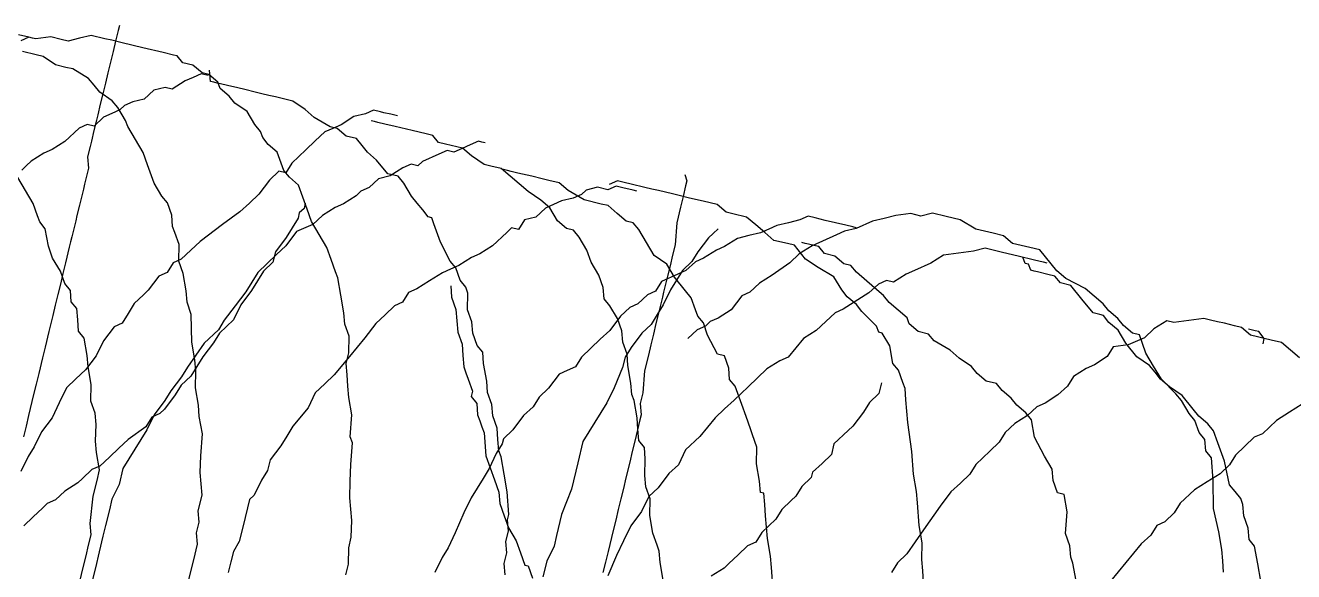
# Model space of a CAD drawing. Extents: x -228 to 716, y 164 to 702.
# Drawn here: x -100.7 to 133.4, y 598.7 to 699.6 of the extents above; entities that cross this region are included whole.
import ezdxf

# ---------------------------------------------------------------- set-up
doc = ezdxf.new("R2010")
doc.units = 0

msp = doc.modelspace()

# ---------------------------------------------------------------- linework, layer by layer
at = {"layer": '1', "color": 252}
for points in [[(-99.417, 697.247, -553.808), (-99.417, 697.247, -553.808), (-100.051, 697.4, -553.052), (-101.954, 697.853, -550.775)], [(-41.5714, 598.122, -646.56), (-41.1005, 600.066, -646.558), (-41.0294, 603.133, -645.789), (-40.5584, 605.078, -645.783), (-40.4877, 608.145, -645.016), (-40.6518, 610.241, -644.252), (-40.8158, 612.336, -643.489), (-40.7457, 615.403, -642.72), (-40.6736, 618.47, -641.956), (-40.3675, 622.509, -641.186), (-40.7673, 623.633, -640.424), (-40.4612, 627.671, -639.655), (-41.0219, 630.89, -638.132), (-41.1895, 632.985, -637.364), (-41.3516, 635.079, -636.603), (-41.5143, 637.176, -635.839), (-41.0435, 639.119, -635.833), (-40.9727, 642.187, -635.066), (-41.7717, 644.433, -633.543), (-41.9359, 646.53, -632.779), (-42.4971, 649.745, -631.254), (-43.0631, 652.965, -629.728), (-43.4592, 654.086, -628.969), (-44.2584, 656.335, -627.447), (-45.0543, 658.58, -625.925), (-47.9204, 663.378, -621.36), (-48.7178, 665.624, -619.839), (-49.517, 667.869, -618.317), (-50.3137, 670.115, -616.795), (-51.9811, 671.542, -614.517), (-53.0133, 672.818, -612.997), (-54.2116, 676.186, -610.713), (-55.8776, 677.609, -608.435), (-56.9116, 678.886, -606.918), (-57.3107, 680.009, -606.153), (-58.3406, 681.283, -604.638), (-59.7751, 683.681, -602.356), (-62.076, 685.257, -599.32), (-63.108, 686.532, -597.801), (-64.7784, 687.96, -595.521), (-65.1748, 689.082, -594.762), (-66.8423, 690.506, -592.483), (-68.1094, 690.809, -590.967), (-69.7761, 692.234, -588.691), (-71.6803, 692.689, -586.414), (-72.7148, 693.963, -584.892), (-73.3466, 694.113, -584.135), (-75.2488, 694.568, -581.861), (-79.0528, 695.475, -577.311), (-82.8589, 696.384, -572.761), (-84.7621, 696.838, -570.486), (-86.0284, 697.139, -568.97), (-88.5663, 697.743, -565.934), (-90.7026, 697.225, -563.664), (-92.8423, 696.709, -561.392), (-94.1088, 697.01, -559.874), (-96.0098, 697.463, -557.598), (-98.783, 697.095, -554.568), (-99.417, 697.247, -553.808), (-100.051, 697.4, -553.052), (-101.554, 696.73, -551.538)], [(-83.3568, 699.601, -576.817), (-83.5917, 698.63, -576.821), (-84.0621, 696.685, -576.824), (-84.5325, 694.742, -576.831), (-84.7679, 693.769, -576.833), (-85.2383, 691.828, -576.84), (-85.4734, 690.854, -576.843), (-85.4734, 690.854, -576.843), (-85.4734, 690.854, -576.843), (-85.9433, 688.911, -576.847), (-86.1785, 687.937, -576.851), (-86.4134, 686.967, -576.852), (-86.8843, 685.023, -576.858), (-87.3534, 683.078, -576.865), (-87.5892, 682.106, -576.866), (-88.0594, 680.162, -576.872), (-88.5292, 678.217, -576.877), (-88.7644, 677.246, -576.882), (-89.2344, 675.301, -576.886), (-89.0697, 673.208, -577.65), (-89.305, 672.234, -577.654), (-89.7777, 670.289, -577.658), (-90.0127, 669.318, -577.661), (-90.2462, 668.347, -577.663), (-90.7177, 666.403, -577.67), (-91.1877, 664.459, -577.673), (-91.1877, 664.459, -577.673), (-91.4216, 663.486, -577.677), (-91.6576, 662.515, -577.679), (-92.1266, 660.57, -577.686), (-92.3628, 659.598, -577.689), (-92.5973, 658.626, -577.691), (-93.3034, 655.711, -577.7), (-93.7738, 653.767, -577.706), (-94.2432, 651.823, -577.711), (-94.714, 649.876, -577.715), (-95.1845, 647.933, -577.721), (-95.6555, 645.992, -577.727), (-96.3598, 643.074, -577.737), (-97.0645, 640.159, -577.746), (-97.5352, 638.214, -577.751), (-98.2415, 635.298, -577.758), (-98.7116, 633.353, -577.763), (-99.1807, 631.409, -577.769), (-100.121, 627.522, -577.78), (-100.591, 625.577, -577.785), (-101.062, 623.634, -577.792)], [(-70.8199, 596.023, -677.195), (-69.6456, 600.884, -677.18), (-68.9403, 603.8, -677.17), (-69.1053, 605.896, -676.408), (-68.635, 607.84, -676.4), (-68.7975, 609.935, -675.638), (-68.0923, 612.851, -675.63), (-68.257, 614.946, -674.866), (-68.42, 617.04, -674.101), (-68.3499, 620.109, -673.336), (-68.0427, 624.149, -672.567), (-68.6049, 627.366, -671.041), (-68.7699, 629.461, -670.277), (-69.3326, 632.68, -668.753), (-69.2614, 635.747, -667.984), (-69.4239, 637.842, -667.221), (-69.9887, 641.061, -665.696), (-70.0809, 646.224, -664.167), (-70.8788, 648.47, -662.644), (-71.0421, 650.565, -661.879), (-71.6062, 653.783, -660.353), (-72.4016, 656.03, -658.833), (-72.3329, 659.096, -658.063), (-73.1293, 661.344, -656.544), (-73.529, 662.466, -655.782), (-73.6924, 664.561, -655.017), (-74.4917, 666.81, -653.495), (-75.5244, 668.083, -651.975), (-76.9569, 670.482, -649.693), (-78.1532, 673.849, -647.409), (-78.9517, 676.097, -645.889), (-80.3833, 678.495, -643.608), (-81.8162, 680.892, -641.327), (-82.2139, 682.015, -640.566), (-83.6446, 684.412, -638.288), (-84.679, 685.688, -636.767), (-86.9777, 687.264, -633.731), (-88.0119, 688.538, -632.21), (-89.0428, 689.81, -630.693), (-91.981, 691.541, -626.896), (-93.2498, 691.842, -625.38), (-95.1521, 692.298, -623.106), (-97.4527, 693.875, -620.069), (-98.7229, 694.176, -618.553), (-101.259, 694.781, -615.517)], [(-66.9735, 690.367, -531.904), (-68.2425, 690.67, -530.389), (-69.7447, 689.998, -528.872), (-71.2473, 689.329, -527.359), (-73.6212, 687.839, -525.092), (-74.8898, 688.141, -523.573), (-77.0268, 687.624, -521.301), (-78.7659, 685.983, -519.789), (-80.9036, 685.466, -517.517), (-82.407, 684.795, -516.002), (-83.2739, 683.973, -515.249), (-84.7786, 683.302, -513.735), (-86.2818, 682.632, -512.219), (-88.0214, 680.993, -510.709), (-89.2872, 681.295, -509.193), (-90.7903, 680.622, -507.679), (-93.3984, 678.161, -505.412), (-95.7725, 676.67, -503.142), (-97.2764, 676.002, -501.627), (-99.6469, 674.513, -499.359), (-100.518, 673.691, -498.602), (-101.387, 672.871, -497.845)], [(-12.1547, 598.13, -619.331), (-12.3204, 600.227, -618.567), (-11.8497, 602.17, -618.56), (-12.0123, 604.268, -617.797), (-11.5429, 606.209, -617.791), (-11.708, 608.304, -617.025), (-11.4714, 609.275, -617.024), (-11.7992, 613.469, -615.496), (-12.3604, 616.687, -613.973), (-12.9241, 619.904, -612.448), (-13.3261, 621.027, -611.685), (-13.4876, 623.123, -610.922), (-13.652, 625.216, -610.157), (-14.4504, 627.465, -608.636), (-14.6147, 629.559, -607.872), (-15.412, 631.805, -606.349), (-15.5753, 633.899, -605.585), (-16.1396, 637.12, -604.061), (-16.3027, 639.216, -603.296), (-17.3361, 640.49, -601.778), (-18.1347, 642.737, -600.254), (-18.2983, 644.833, -599.49), (-19.0963, 647.079, -597.968), (-19.0241, 650.145, -597.201), (-19.4231, 651.268, -596.439), (-20.4576, 652.541, -594.92), (-21.2549, 654.789, -593.398), (-22.2878, 656.063, -591.879), (-24.1182, 659.586, -588.838), (-25.3169, 662.955, -586.552), (-25.7156, 664.077, -585.794), (-26.3496, 664.229, -585.034), (-27.3813, 665.504, -583.513), (-28.4142, 666.776, -581.996), (-29.4471, 668.052, -580.476), (-30.8801, 670.449, -578.197), (-31.9135, 671.724, -576.675), (-33.8153, 672.177, -574.4), (-35.8822, 674.726, -571.363), (-37.5486, 676.152, -569.084), (-38.5821, 677.428, -567.565), (-39.6162, 678.7, -566.043), (-41.5165, 679.155, -563.769), (-43.1848, 680.579, -561.491), (-44.4518, 680.883, -559.976), (-47.3867, 682.609, -556.179), (-49.0537, 684.037, -553.903), (-51.355, 685.613, -550.868), (-54.5271, 686.371, -547.074), (-55.7954, 686.673, -545.558), (-57.0634, 686.974, -544.041), (-58.3295, 687.278, -542.524), (-60.2335, 687.732, -540.249), (-61.5005, 688.033, -538.733), (-63.404, 688.485, -536.456), (-64.6716, 688.789, -534.939), (-65.3069, 688.94, -534.182), (-65.9405, 689.092, -533.423), (-66.574, 689.243, -532.664), (-66.574, 689.243, -532.664), (-66.7391, 691.339, -531.902)], [(-32.0035, 682.869, -507.764), (-32.0035, 682.869, -507.764), (-32.0035, 682.869, -507.764), (-33.2732, 683.17, -506.246), (-34.5403, 683.472, -504.731), (-35.175, 683.622, -503.971), (-36.4425, 683.926, -502.457), (-37.9477, 683.257, -500.941), (-40.0839, 682.738, -498.668), (-42.4566, 681.249, -496.401), (-43.9607, 680.579, -494.886), (-45.4642, 679.91, -493.371), (-47.2009, 678.268, -491.861), (-48.9401, 676.624, -490.35), (-51.547, 674.163, -488.082), (-52.6511, 672.369, -487.329), (-53.9195, 672.673, -485.811), (-55.6584, 671.03, -484.299), (-57.6327, 668.417, -482.792), (-59.3711, 666.776, -481.282), (-61.1088, 665.133, -479.771), (-64.3504, 662.822, -476.746), (-68.4608, 659.69, -472.964), (-70.1995, 658.049, -471.452), (-71.9383, 656.409, -469.942), (-73.4418, 655.737, -468.429), (-74.5451, 653.946, -467.675), (-76.0494, 653.275, -466.161), (-78.0234, 650.663, -464.654), (-78.8929, 649.842, -463.897), (-80.6309, 648.199, -462.385), (-81.7351, 646.409, -461.633), (-82.8381, 644.614, -460.881), (-84.3424, 643.946, -459.367), (-86.3166, 641.331, -457.858), (-87.6555, 638.568, -457.107), (-89.6282, 635.953, -455.599), (-91.3685, 634.312, -454.087), (-93.1057, 632.67, -452.576), (-94.4461, 629.905, -451.826), (-95.7865, 627.14, -451.077), (-97.759, 624.527, -449.568), (-99.097, 621.761, -448.819), (-100.202, 619.968, -448.065), (-101.542, 617.205, -447.315)], [(17.0136, 597.155, -586.835), (16.4502, 600.375, -585.309), (16.2869, 602.469, -584.547), (15.8877, 603.593, -583.785), (15.0902, 605.839, -582.262), (14.5248, 609.06, -580.735), (14.598, 612.124, -579.968), (13.7997, 614.372, -578.448), (13.6363, 616.469, -577.683), (13.7067, 619.534, -576.916), (13.5462, 621.629, -576.154), (12.5098, 622.902, -574.632), (12.3476, 624.999, -573.871), (12.1829, 627.093, -573.104), (11.6188, 630.314, -571.579), (11.6188, 630.314, -571.579), (11.2215, 631.436, -570.82), (11.0555, 633.532, -570.054), (10.4936, 636.749, -568.531), (10.3302, 638.845, -567.767), (9.5325, 641.092, -566.244), (9.3696, 643.186, -565.481), (8.5696, 645.431, -563.957), (7.1381, 647.829, -561.677), (6.1051, 649.104, -560.158), (5.9425, 651.199, -559.394), (5.1428, 653.448, -557.871), (3.7105, 655.845, -555.589), (2.9142, 658.091, -554.068), (1.4797, 660.488, -551.786), (0.4476, 661.763, -550.268), (-0.8193, 662.066, -548.752), (-2.4878, 663.492, -546.473), (-3.9185, 665.888, -544.192), (-5.5865, 667.315, -541.915), (-7.8877, 668.893, -538.878), (-9.5558, 670.317, -536.601), (-11.2219, 671.743, -534.324), (-12.888, 673.168, -532.047), (-14.7908, 673.622, -529.77), (-16.0599, 673.924, -528.256), (-18.3595, 675.501, -525.219), (-20.0271, 676.93, -522.939), (-23.1993, 677.683, -519.147), (-24.4678, 677.986, -517.632), (-25.4992, 679.26, -516.113), (-26.7683, 679.562, -514.595), (-28.035, 679.865, -513.079), (-29.3034, 680.167, -511.561), (-32.4737, 680.926, -507.771), (-34.3772, 681.378, -505.495), (-35.6455, 681.68, -503.978), (-36.2794, 681.831, -503.219), (-36.9125, 681.981, -502.461)], [(-15.8355, 677.879, -490.612), (-16.4691, 678.03, -489.855), (-17.1036, 678.181, -489.097), (-18.6074, 677.51, -487.582), (-20.1108, 676.843, -486.069), (-21.6152, 676.173, -484.552), (-22.8818, 676.474, -483.038), (-24.3853, 675.805, -481.523), (-27.3925, 674.468, -478.495), (-28.262, 673.645, -477.739), (-29.5295, 673.948, -476.223), (-31.0331, 673.279, -474.709), (-33.4053, 671.788, -472.44), (-33.4053, 671.788, -472.44), (-35.5419, 671.269, -470.166), (-37.2824, 669.628, -468.655), (-38.7865, 668.958, -467.141), (-39.6549, 668.137, -466.387), (-42.0266, 666.648, -464.116), (-43.5304, 665.978, -462.602), (-45.9015, 664.485, -460.332), (-47.6399, 662.846, -458.822), (-50.6477, 661.506, -455.794), (-52.6204, 658.893, -454.286), (-54.3603, 657.251, -452.774), (-56.0985, 655.611, -451.264), (-57.8371, 653.968, -449.752), (-58.9409, 652.174, -448.999), (-60.0448, 650.384, -448.246), (-62.018, 647.771, -446.739), (-63.9918, 645.155, -445.228), (-65.0964, 643.362, -444.477), (-67.7045, 640.902, -442.211), (-70.7829, 636.495, -439.947), (-71.8864, 634.701, -439.195), (-73.8596, 632.088, -437.687), (-74.963, 630.295, -436.933), (-76.9374, 627.681, -435.426), (-78.2773, 624.917, -434.675), (-80.4859, 621.33, -433.168), (-81.5903, 619.537, -432.417), (-82.6954, 617.746, -431.664), (-83.3983, 614.829, -431.672), (-84.7402, 612.065, -430.923), (-85.2079, 610.119, -430.929), (-85.9148, 607.206, -430.937), (-86.3834, 605.259, -430.943), (-87.0896, 602.346, -430.952), (-87.7957, 599.428, -430.957), (-88.7353, 595.539, -430.969)], [(37.294, 595.298, -573.465), (36.9646, 599.49, -571.936), (36.8021, 601.587, -571.171), (36.2396, 604.801, -569.648), (36.0756, 606.898, -568.883), (35.9108, 608.994, -568.117), (35.7463, 611.088, -567.355), (35.5841, 613.184, -566.593), (34.9486, 613.337, -565.834), (34.784, 615.432, -565.07), (34.223, 618.648, -563.544), (34.2919, 621.716, -562.776), (33.4944, 623.964, -561.254), (33.0954, 625.087, -560.495), (32.2972, 627.332, -558.972), (31.5009, 629.579, -557.45), (30.3043, 632.949, -555.167), (29.27, 634.223, -553.645), (29.1066, 636.316, -552.881), (28.3086, 638.566, -551.359), (27.0389, 638.869, -549.844), (25.21, 642.389, -546.8), (24.4119, 644.635, -545.28), (23.3789, 645.908, -543.761), (22.9794, 647.033, -543), (22.1808, 649.278, -541.476), (21.1477, 650.552, -539.957), (19.0812, 653.103, -536.917), (17.6513, 655.5, -534.638), (15.349, 657.077, -531.601), (12.4835, 661.873, -527.039), (11.4497, 663.147, -525.52), (10.1848, 663.447, -524.003), (8.5144, 664.874, -521.724), (6.8482, 666.301, -519.447), (5.5818, 666.602, -517.93), (2.4106, 667.358, -514.14), (-0.5229, 669.086, -510.345), (-2.1906, 670.511, -508.065), (-4.0943, 670.966, -505.79), (-5.3623, 671.271, -504.273), (-7.2654, 671.722, -501.999), (-9.802, 672.327, -498.966), (-11.0692, 672.63, -497.45), (-11.7044, 672.781, -496.692), (-11.7044, 672.781, -496.692), (-11.7044, 672.781, -496.692), (-12.9723, 673.086, -495.174), (-12.9723, 673.086, -495.174), (-12.9723, 673.086, -495.174), (-12.9723, 673.086, -495.174)], [(20.9885, 672.033, -481.437), (21.3851, 670.911, -482.197), (21.1498, 669.938, -482.201), (20.6798, 667.992, -482.204), (20.2101, 666.048, -482.21), (19.5046, 663.132, -482.219), (19.1998, 659.093, -482.99), (18.7293, 657.149, -482.995), (18.2595, 655.206, -483), (17.7885, 653.262, -483.006), (17.5539, 652.289, -483.009), (17.083, 650.346, -483.013), (16.8477, 649.373, -483.017), (16.3774, 647.43, -483.022), (16.1422, 646.458, -483.026), (15.6715, 644.515, -483.031), (15.2026, 642.569, -483.037), (14.7309, 640.624, -483.042), (14.2608, 638.679, -483.048), (13.5564, 635.765, -483.056), (13.2487, 631.727, -483.825), (12.7797, 629.782, -483.829), (12.9436, 627.686, -484.594), (12.706, 626.714, -484.596), (12.706, 626.714, -484.596), (11.7662, 622.827, -484.607), (11.2969, 620.883, -484.613), (10.8272, 618.938, -484.618), (10.1224, 616.021, -484.627), (9.6515, 614.078, -484.632), (9.1814, 612.134, -484.639), (8.7128, 610.19, -484.646), (8.2416, 608.244, -484.65), (7.7713, 606.302, -484.656), (6.8319, 602.415, -484.666), (6.5949, 601.444, -484.669), (6.3596, 600.471, -484.673), (5.8899, 598.528, -484.676)], [(-91.1548, 594.838, -701.871), (-89.9804, 599.701, -701.857), (-89.5109, 601.645, -701.85), (-89.0398, 603.589, -701.847), (-88.5708, 605.533, -701.838), (-88.7325, 607.628, -701.077), (-88.1932, 612.64, -700.305), (-87.4855, 615.555, -700.296), (-87.016, 617.498, -700.291), (-87.016, 617.498, -700.291), (-87.5784, 620.718, -698.767), (-87.7447, 622.815, -698.002), (-87.6718, 625.879, -697.235), (-87.8356, 627.974, -696.471), (-88.6337, 630.222, -694.948), (-88.5625, 633.288, -694.182), (-89.1265, 636.509, -692.658), (-89.2889, 638.602, -691.893), (-89.8512, 641.82, -690.371), (-90.8852, 643.096, -688.85), (-91.05, 645.191, -688.085), (-91.2123, 647.285, -687.322), (-92.247, 648.56, -685.803), (-92.4094, 650.655, -685.04), (-93.4438, 651.929, -683.518), (-94.2397, 654.175, -681.996), (-95.6731, 656.573, -679.715), (-96.4702, 658.82, -678.192), (-97.0336, 662.037, -676.667), (-98.066, 663.314, -675.149), (-98.4664, 664.435, -674.385), (-99.2646, 666.683, -672.866), (-100.697, 669.08, -670.583), (-102.128, 671.478, -668.303)], [(12.1179, 669.007, -472.064), (12.1179, 669.007, -472.064), (12.1179, 669.007, -472.064), (12.1179, 669.007, -472.064), (12.1179, 669.007, -472.064), (12.1179, 669.007, -472.064), (11.4826, 669.159, -471.305), (9.5818, 669.611, -469.03), (8.3139, 669.914, -467.513), (6.8084, 669.244, -466), (4.9078, 669.698, -463.726), (2.7701, 669.18, -461.452), (1.9003, 668.358, -460.698), (0.3968, 667.688, -459.182), (-1.7394, 667.17, -456.911), (-3.2434, 666.501, -455.396), (-4.7468, 665.831, -453.883), (-6.4843, 664.192, -452.372), (-8.622, 663.673, -450.098), (-9.7262, 661.878, -449.346), (-10.9941, 662.182, -447.829), (-11.8632, 661.361, -447.073), (-14.4725, 658.897, -444.807), (-16.8449, 657.408, -442.536), (-18.3462, 656.738, -441.024), (-20.7196, 655.247, -438.752), (-22.2227, 654.576, -437.24), (-23.7269, 653.908, -435.726), (-26.0984, 652.417, -433.456), (-28.4722, 650.928, -431.185), (-29.9755, 650.258, -429.673), (-31.0791, 648.464, -428.92), (-32.5824, 647.795, -427.405), (-34.321, 646.154, -425.894), (-36.0602, 644.514, -424.383), (-38.0338, 641.9, -422.875), (-40.8762, 638.465, -420.611), (-43.7187, 635.031, -418.348), (-45.4582, 633.388, -416.833), (-47.1965, 631.749, -415.324), (-48.5355, 628.984, -414.574), (-51.3772, 625.547, -412.309), (-52.4819, 623.755, -411.558), (-53.5859, 621.963, -410.804), (-55.5598, 619.35, -409.295), (-56.03, 617.404, -409.302), (-57.135, 615.612, -408.548), (-58.4736, 612.847, -407.798), (-59.3429, 612.024, -407.042), (-60.5205, 607.166, -407.057), (-61.2243, 604.251, -407.066), (-62.3277, 602.458, -406.312), (-62.7998, 600.514, -406.317), (-63.2692, 598.57, -406.323)], [(65.0618, 596.751, -551.854), (64.897, 598.847, -551.09), (64.7329, 600.942, -550.326), (64.8056, 604.009, -549.56), (64.242, 607.227, -548.035), (63.9149, 611.416, -546.508), (63.7504, 613.513, -545.741), (63.1852, 616.732, -544.217), (62.8605, 620.921, -542.692), (62.1317, 626.237, -540.398), (61.8037, 630.426, -538.871), (61.6404, 632.522, -538.109), (61.2413, 633.645, -537.347), (60.4429, 635.891, -535.825), (59.4118, 637.166, -534.305), (58.848, 640.385, -532.781), (57.4166, 642.781, -530.499), (56.7821, 642.933, -529.741), (56.3839, 644.055, -528.98), (53.683, 646.757, -525.182), (52.6483, 648.031, -523.663), (50.9823, 649.458, -521.387), (49.9478, 650.733, -519.864), (48.5159, 653.129, -517.586), (45.5832, 654.856, -513.792), (43.2806, 656.433, -510.755), (41.2138, 658.986, -507.715), (39.9476, 659.286, -506.2), (37.4091, 659.892, -503.164), (35.744, 661.315, -500.888), (34.0768, 662.741, -498.612), (32.4075, 664.167, -496.331), (29.8731, 664.772, -493.299), (28.6047, 665.072, -491.783), (26.9373, 666.501, -489.504), (24.4024, 667.104, -486.473), (21.8637, 667.71, -483.436), (19.9614, 668.163, -481.162), (18.694, 668.467, -479.645), (17.4256, 668.77, -478.129), (16.1564, 669.071, -476.611), (14.8892, 669.373, -475.095), (13.6209, 669.677, -473.577), (11.0844, 670.282, -470.546), (9.8157, 670.583, -469.029), (8.5479, 670.885, -467.511), (7.044, 670.216, -465.996)], [(-49.051, 666.745, -624.66), (-49.2873, 665.774, -624.664), (-50.1563, 664.954, -623.906), (-50.3923, 663.981, -623.91), (-51.4954, 662.188, -623.159), (-52.6001, 660.395, -622.405), (-54.5728, 657.783, -620.897), (-55.0411, 655.837, -620.903), (-56.7802, 654.197, -619.395), (-57.8867, 652.405, -618.638), (-58.9907, 650.611, -617.883), (-60.9653, 647.999, -616.376), (-62.3036, 645.233, -615.627), (-64.9113, 642.771, -613.36), (-66.0156, 640.979, -612.607), (-67.9891, 638.364, -611.098), (-69.0929, 636.572, -610.345), (-70.1984, 634.78, -609.593), (-71.9373, 633.137, -608.083), (-73.0415, 631.345, -607.327), (-75.0147, 628.731, -605.821), (-75.884, 627.911, -605.064), (-77.3869, 627.242, -603.552), (-78.4906, 625.446, -602.799), (-81.7335, 623.136, -599.772), (-83.4708, 621.494, -598.263), (-85.2099, 619.852, -596.751), (-86.9478, 618.212, -595.24), (-88.4519, 617.541, -593.726), (-90.1895, 615.902, -592.216), (-91.0583, 615.081, -591.459), (-93.4318, 613.589, -589.19), (-95.1683, 611.948, -587.677), (-96.6738, 611.278, -586.163), (-97.5427, 610.456, -585.407), (-99.2818, 608.816, -583.897), (-101.018, 607.172, -582.387)], [(120.44, 598.63, -495.734), (120.276, 600.723, -494.971), (120.111, 602.819, -494.206), (119.55, 606.038, -492.684), (118.585, 610.38, -490.396), (118.495, 615.542, -488.866), (118.166, 619.731, -487.338), (117.133, 621.009, -485.817), (116.969, 623.102, -485.056), (115.935, 624.378, -483.534), (115.139, 626.621, -482.012), (114.104, 627.898, -480.492), (112.673, 630.294, -478.212), (111.64, 631.57, -476.692), (108.94, 634.269, -472.896), (107.507, 636.668, -470.616), (106.075, 639.065, -468.333), (104.878, 642.436, -466.052), (103.611, 642.738, -464.535), (101.945, 644.163, -462.256), (100.909, 645.438, -460.737), (99.2427, 646.864, -458.46), (98.211, 648.138, -456.939), (96.5442, 649.561, -454.661), (94.8756, 650.988, -452.384), (91.3067, 652.868, -447.831), (89.6401, 654.293, -445.553), (87.5749, 656.842, -442.515), (86.5401, 658.117, -440.995), (84.6391, 658.571, -438.719), (81.4679, 659.329, -434.928), (79.8009, 660.751, -432.649), (77.8976, 661.208, -430.375), (74.7285, 661.961, -426.583), (71.7929, 663.689, -422.788), (69.2552, 664.296, -419.755), (66.7208, 664.902, -416.721), (64.5817, 664.383, -414.448), (62.679, 664.835, -412.173), (59.9078, 664.468, -409.143), (57.7711, 663.95, -406.87), (55.633, 663.431, -404.598), (52.6277, 662.092, -401.57), (50.489, 661.576, -399.297), (48.9862, 660.902, -397.784), (44.4755, 658.895, -393.242), (42.1043, 657.406, -390.971), (40.3656, 655.765, -389.46), (37.1245, 653.451, -386.436), (34.7506, 651.962, -384.166), (33.0118, 650.322, -382.654), (31.5095, 649.651, -381.141), (29.5352, 647.039, -379.633), (27.1639, 645.547, -377.362), (25.6608, 644.879, -375.848), (25.6608, 644.879, -375.848), (24.7906, 644.058, -375.095), (23.2876, 643.39, -373.579), (21.5492, 641.746, -372.068)], [(52.6266, 662.227, -448.707), (51.9927, 662.378, -447.949), (51.9927, 662.378, -447.949), (51.9927, 662.378, -447.949), (51.9927, 662.378, -447.949), (50.725, 662.68, -446.433), (48.8232, 663.136, -444.158), (46.9212, 663.588, -441.883), (45.0198, 664.042, -439.607), (43.7527, 664.344, -438.092), (42.2486, 663.675, -436.577), (40.1108, 663.157, -434.304), (37.9729, 662.638, -432.033), (36.4693, 661.969, -430.518), (34.9662, 661.299, -429.006), (32.828, 660.779, -426.732), (30.692, 660.263, -424.461), (28.319, 658.771, -422.19), (26.8145, 658.101, -420.677), (24.4422, 656.612, -418.406), (22.9402, 655.943, -416.894), (21.2021, 654.299, -415.381), (19.6989, 653.63, -413.868), (16.6908, 652.292, -410.84), (15.5871, 650.498, -410.086), (14.083, 649.83, -408.573), (12.3446, 648.187, -407.061), (10.8419, 647.516, -405.547), (9.1027, 645.878, -404.036), (7.1297, 643.264, -402.529), (5.3915, 641.622, -401.017), (3.6521, 639.98, -399.505), (1.9133, 638.338, -397.993), (0.8092, 636.547, -397.242), (-0.6941, 635.877, -395.73), (-2.1965, 635.207, -394.214), (-4.1706, 632.593, -392.704), (-5.9081, 630.953, -391.195), (-7.0142, 629.16, -390.441), (-8.7519, 627.517, -388.929), (-10.7247, 624.904, -387.422), (-12.4629, 623.261, -385.91), (-12.6981, 622.289, -385.914), (-13.8023, 620.497, -385.16), (-15.1413, 617.732, -384.411), (-16.2463, 615.94, -383.657), (-17.3507, 614.148, -382.905), (-18.4543, 612.354, -382.153), (-19.7946, 609.589, -381.401), (-21.3698, 605.853, -380.655), (-22.7084, 603.087, -379.903), (-23.812, 601.296, -379.151), (-25.153, 598.531, -378.401)], [(27.1204, 662.008, -372.769), (27.1204, 662.008, -372.769), (27.1204, 662.008, -372.769), (27.1204, 662.008, -372.769), (26.2511, 661.185, -372.012), (25.383, 660.365, -371.258), (23.4091, 657.75, -369.75), (22.3052, 655.959, -368.996), (20.5668, 654.316, -367.485), (18.3575, 650.731, -365.98), (17.0163, 647.969, -365.23), (15.9135, 646.174, -364.476), (14.8084, 644.381, -363.724), (13.0702, 642.742, -362.212), (11.0977, 640.126, -360.702), (9.992, 638.335, -359.951), (9.5231, 636.389, -359.957), (7.9476, 632.653, -359.208), (6.6083, 629.889, -358.457), (4.4, 626.304, -356.952), (2.1918, 622.716, -355.447), (1.2518, 618.829, -355.458), (0.0748, 613.97, -355.472), (-1.7355, 609.26, -354.728), (-2.6736, 605.371, -354.74), (-3.1465, 603.428, -354.745), (-4.4852, 600.663, -353.994), (-5.1909, 597.747, -354.004)], [(87.8374, 655.698, -424.56), (87.2035, 655.85, -423.804), (86.569, 656.002, -423.044), (85.301, 656.304, -421.528), (82.7655, 656.91, -418.493), (81.4946, 657.213, -416.976), (79.5944, 657.667, -414.702), (76.4233, 658.422, -410.911), (74.2877, 657.901, -408.638), (71.5146, 657.534, -405.607), (68.744, 657.168, -402.576), (66.3707, 655.678, -400.307), (63.3648, 654.34, -397.279), (61.8601, 653.669, -395.765), (59.4872, 652.18, -393.496), (58.2198, 652.48, -391.978), (56.7158, 651.812, -390.464), (54.9788, 650.171, -388.954), (50.2333, 647.189, -384.415), (48.73, 646.518, -382.902), (46.992, 644.88, -381.389), (45.2525, 643.237, -379.879), (42.8803, 641.747, -377.608), (40.0376, 638.313, -375.344), (38.5344, 637.644, -373.83), (36.1608, 636.154, -371.561), (34.4232, 634.512, -370.05), (32.6846, 632.869, -368.537), (30.0773, 630.406, -366.271), (28.338, 628.766, -364.76), (26.601, 627.124, -363.25), (23.7563, 623.691, -360.985), (21.1504, 621.229, -358.719), (19.8102, 618.462, -357.967), (18.0724, 616.821, -356.456), (16.0984, 614.207, -354.95), (14.3604, 612.565, -353.437), (13.0193, 609.8, -352.686), (11.0474, 607.188, -351.179), (9.7069, 604.423, -350.429), (8.3675, 601.658, -349.678), (6.7942, 597.92, -348.931)], [(93.1968, 597.036, -512.562), (92.6328, 600.255, -511.036), (92.2337, 601.377, -510.275), (92.0702, 603.474, -509.51), (91.2709, 605.721, -507.989), (91.5786, 609.76, -507.219), (91.016, 612.977, -505.694), (89.7479, 613.281, -504.179), (88.9497, 615.526, -502.655), (88.7846, 617.622, -501.89), (87.3536, 620.021, -499.61), (85.5219, 623.539, -496.567), (84.9597, 626.759, -495.044), (83.928, 628.033, -493.525), (82.2599, 629.46, -491.245), (81.2265, 630.734, -489.726), (79.5591, 632.159, -487.449), (78.5271, 633.434, -485.93), (76.6256, 633.888, -483.655), (74.9575, 635.313, -481.376), (73.9246, 636.587, -479.857), (71.6219, 638.164, -476.821), (69.954, 639.589, -474.542), (67.0203, 641.318, -470.748), (65.9869, 642.593, -469.23), (64.0848, 643.046, -466.954), (62.4183, 644.471, -464.679), (62.0177, 645.594, -463.914), (60.352, 647.021, -461.638), (58.6844, 648.444, -459.36), (57.6509, 649.719, -457.839), (55.9828, 651.146, -455.561), (52.6493, 653.999, -451.006), (51.6162, 655.273, -449.487), (50.348, 655.573, -447.97), (48.6812, 657.001, -445.692), (46.7785, 657.453, -443.415), (45.7445, 658.728, -441.898), (45.1119, 658.878, -441.14), (43.8437, 659.183, -439.623), (43.2088, 659.333, -438.864), (42.5746, 659.486, -438.105)], [(127.279, 596.947, -485.362), (126.716, 600.164, -483.84), (126.153, 603.382, -482.312), (125.119, 604.657, -480.791), (124.957, 606.752, -480.029), (124.159, 609, -478.507), (123.996, 611.094, -477.744), (123.596, 612.217, -476.983), (122.563, 613.492, -475.463), (121.53, 614.767, -473.943), (120.567, 619.107, -471.658), (119.37, 622.478, -469.374), (118.573, 624.725, -467.853), (117.539, 625.999, -466.332), (115.872, 627.424, -464.055), (114.839, 628.697, -462.535), (112.773, 631.247, -459.495), (110.472, 632.822, -456.46), (108.805, 634.249, -454.18), (107.772, 635.525, -452.663), (106.74, 636.798, -451.143), (104.438, 638.374, -448.105), (102.371, 640.923, -445.068), (100.94, 643.321, -442.787), (99.2716, 644.747, -440.509), (98.2372, 646.021, -438.988), (97.6052, 646.171, -438.23), (96.336, 646.476, -436.714), (94.2717, 649.024, -433.676), (92.2043, 651.574, -430.638), (90.3019, 652.026, -428.361), (89.2692, 653.302, -426.841), (88.0014, 653.604, -425.324), (86.0986, 654.056, -423.049), (85.4657, 654.208, -422.291), (84.8305, 654.36, -421.533), (84.4328, 655.483, -420.772), (83.797, 655.634, -420.013), (83.3993, 656.759, -419.255)], [(-22.2105, 651.49, -438.292), (-22.0468, 649.395, -439.054), (-21.2473, 647.151, -440.579), (-21.0838, 645.053, -441.342), (-20.9202, 642.959, -442.107), (-20.1229, 640.712, -443.63), (-19.9598, 638.618, -444.392), (-19.7952, 636.52, -445.155), (-19.3938, 635.397, -445.919), (-18.9967, 634.276, -446.68), (-18.1984, 632.028, -448.201), (-18.4345, 631.058, -448.204), (-17.4012, 629.782, -449.724), (-17.2376, 627.687, -450.487), (-16.8379, 626.564, -451.25), (-16.4383, 625.441, -452.009), (-16.0403, 624.318, -452.77), (-15.713, 620.126, -454.297), (-14.9137, 617.882, -455.821), (-14.1166, 615.634, -457.343), (-13.319, 613.389, -458.866), (-13.1529, 611.292, -459.628), (-12.3553, 609.045, -461.152), (-11.5577, 606.8, -462.676), (-10.1265, 604.4, -464.953), (-9.3289, 602.154, -466.476), (-8.5295, 599.908, -467.999), (-7.8962, 599.758, -468.757), (-7.099, 597.51, -470.278)], [(127.704, 640.81, -389.578), (127.94, 641.784, -389.573), (127.94, 641.784, -389.573), (127.94, 641.784, -389.573), (126.67, 642.085, -388.056), (125.403, 642.39, -386.542), (123.736, 643.814, -384.264), (122.467, 644.117, -382.745), (120.565, 644.57, -380.471), (119.298, 644.872, -378.954), (118.029, 645.175, -377.436), (116.76, 645.477, -375.921), (113.99, 645.108, -372.89), (111.216, 644.745, -369.859), (109.949, 645.047, -368.344), (107.577, 643.555, -366.074), (105.839, 641.912, -364.563), (102.832, 640.573, -361.535), (100.061, 640.207, -358.501), (98.9551, 638.414, -357.748), (96.5832, 636.925, -355.48), (95.0816, 636.255, -353.966), (92.709, 634.763, -351.697), (91.602, 632.973, -350.946), (89.8653, 631.332, -349.432), (87.4918, 629.838, -347.164), (85.987, 629.17, -345.648), (84.2503, 627.529, -344.14), (81.8771, 626.04, -341.868), (80.1387, 624.398, -340.357), (79.0341, 622.605, -339.603), (77.2976, 620.962, -338.092), (74.6881, 618.501, -335.825), (73.5851, 616.708, -335.074), (71.847, 615.068, -333.563), (70.1084, 613.426, -332.05), (68.1349, 610.809, -330.543), (65.0565, 606.404, -328.281), (61.9793, 601.997, -326.019), (60.2393, 600.357, -324.51), (59.1368, 598.564, -323.757)], [(134.444, 638.177, -397.921), (132.777, 639.603, -395.644), (131.11, 641.027, -393.367), (129.207, 641.482, -391.09), (127.94, 641.784, -389.573), (126.905, 643.059, -388.057), (126.272, 643.211, -387.296), (125.002, 643.513, -385.781)], [(57.2873, 633.56, -533.086), (57.2873, 633.56, -533.086), (57.2873, 633.56, -533.086), (57.2873, 633.56, -533.086), (57.2873, 633.56, -533.086), (57.2873, 633.56, -533.086), (57.2873, 633.56, -533.086), (57.0508, 632.587, -533.088), (56.816, 631.616, -533.091), (55.0779, 629.975, -531.58), (53.976, 628.182, -530.828), (51.9996, 625.57, -529.318), (51.1312, 624.747, -528.564), (48.5235, 622.284, -526.296), (48.0528, 620.342, -526.3), (46.316, 618.698, -524.792), (44.5774, 617.059, -523.279), (44.3419, 616.085, -523.281), (42.602, 614.444, -521.769), (41.4983, 612.654, -521.018), (40.6305, 611.831, -520.262), (38.8918, 610.19, -518.752), (37.7869, 608.396, -517.998), (35.1794, 605.934, -515.732), (34.0751, 604.141, -514.979), (32.5727, 603.472, -513.467), (30.8324, 601.833, -511.955), (29.0954, 600.19, -510.442), (28.2264, 599.37, -509.686), (25.8528, 597.879, -507.417)], [(134.951, 629.628, -329.857), (132.579, 628.139, -327.589), (130.206, 626.648, -325.317), (127.598, 624.185, -323.05), (126.096, 623.516, -321.536), (124.356, 621.873, -320.025), (122.619, 620.232, -318.513), (121.514, 618.439, -317.76), (119.775, 616.798, -316.253), (117.402, 615.308, -313.981), (115.033, 613.816, -311.712), (112.423, 611.355, -309.446), (111.319, 609.561, -308.693), (109.58, 607.923, -307.18), (108.077, 607.252, -305.668), (106.973, 605.458, -304.913), (105.234, 603.817, -303.402), (102.39, 600.381, -301.139), (99.549, 596.949, -298.873)]]:
    msp.add_polyline3d(points, dxfattribs=at)

doc.saveas('drawing.dxf')
